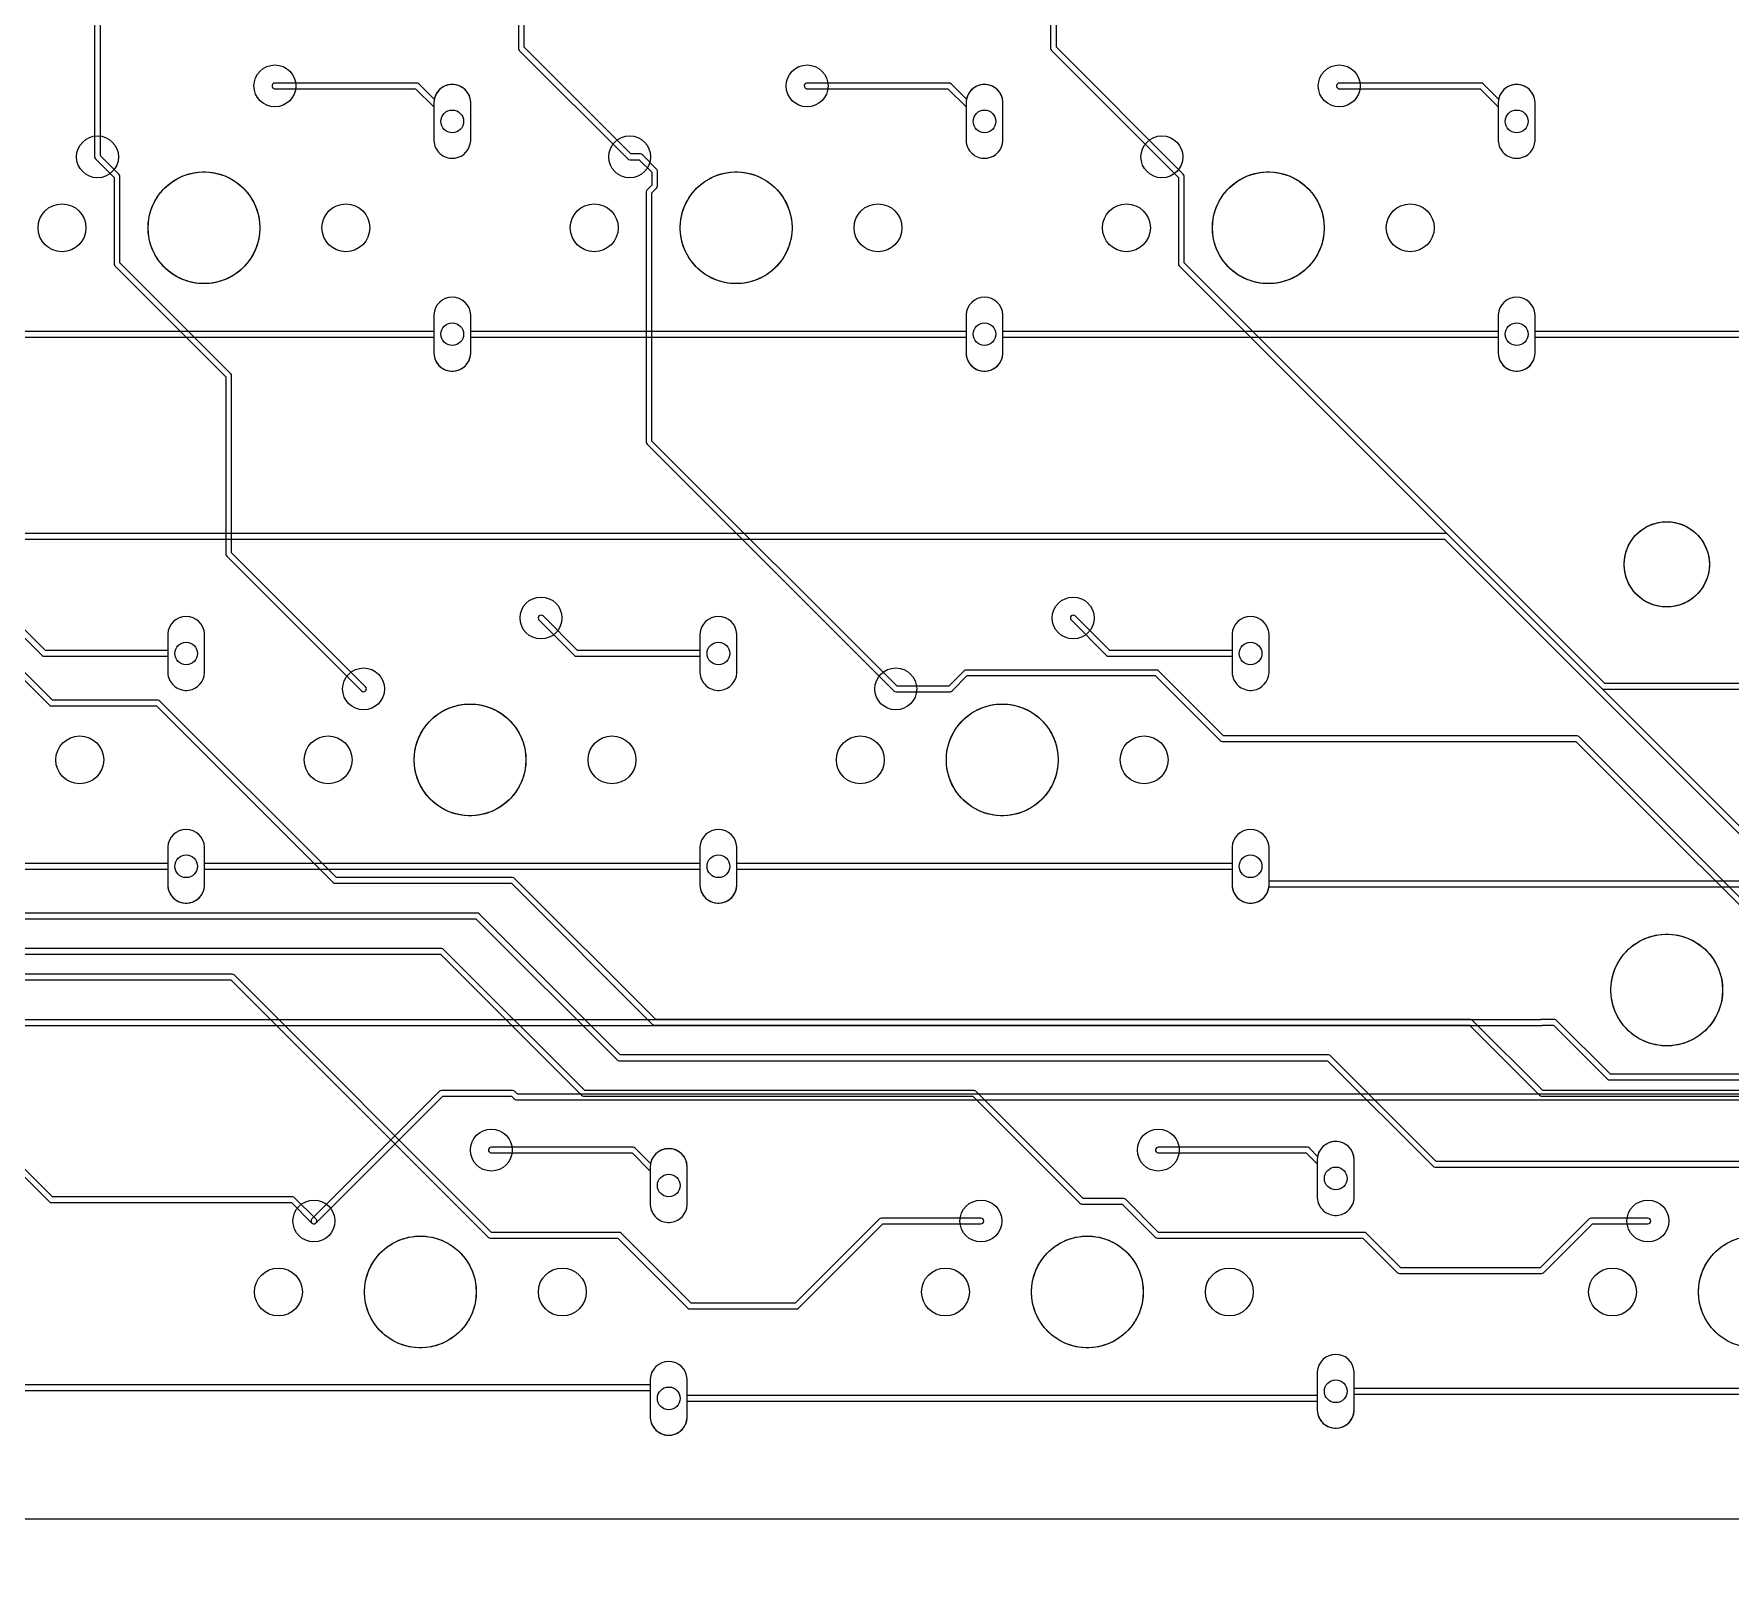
# Model space of a CAD drawing. Header units: millimetres. Extents: x 0 to 364, y 2 to 117.
# Drawn here: x 187.3 to 248.1, y 2.2 to 57 of the extents above; entities that cross this region are included whole.
import ezdxf

# ---------------------------------------------------------------- set-up
doc = ezdxf.new("R2010")
doc.units = ezdxf.units.MM

msp = doc.modelspace()

# ---------------------------------------------------------------- linework, layer by layer
at = {"layer": '16_copper'}
for points in [[(204.68, 70.894), (204.68, 56.458, 0.198912), (204.709, 56.386), (208.589, 52.506, 0.198912), (208.661, 52.476), (209, 52.476), (209.448, 52.028), (209.448, 51.568), (209.281, 51.401, 0.198912), (209.252, 51.329), (209.252, 42.361, 0.198912), (209.281, 42.289), (218.114, 33.456, 0.235385), (218.2, 33.428), (220.129, 33.428, 0.198912), (220.2, 33.457), (220.747, 34.004), (227.474, 34.004), (229.799, 31.679, 0.198912), (229.87, 31.65), (242.529, 31.65), (251.389, 22.789, 0.198912)], [(251.501, 22.96), (242.641, 31.821, 0.198912), (242.57, 31.85), (229.911, 31.85), (227.587, 34.175, 0.198912), (227.516, 34.204), (220.705, 34.204, 0.198912), (220.635, 34.175), (220.088, 33.628), (218.23, 33.628), (209.455, 42.403), (209.455, 51.287), (209.622, 51.454, 0.198912), (209.652, 51.526), (209.652, 52.07, 0.198912), (209.622, 52.142), (209.114, 52.65, 0.198912), (209.042, 52.68), (208.703, 52.68), (204.883, 56.5), (204.883, 70.936, 0.198912)], [(223.73, 70.767), (223.73, 56.458, 0.198912), (223.759, 56.386), (228.302, 51.844), (228.302, 48.747, 0.198912), (228.331, 48.675), (243.453, 33.553, 0.198912), (243.525, 33.523), (253.734, 33.523)], [(253.776, 33.726), (243.567, 33.726), (228.505, 48.789), (228.505, 51.886, 0.198912), (228.475, 51.958), (223.933, 56.5), (223.933, 70.809, 0.198912)], [(148.252, 67.032), (148.252, 55.735, 0.198912), (148.282, 55.663), (152.102, 51.844), (152.102, 48.747, 0.198912), (152.131, 48.675), (154.838, 45.968), (154.838, 40.64, 0.198912), (154.868, 40.568), (160.934, 34.502), (160.934, 33.274, 0.198912), (160.964, 33.202), (161.627, 32.54), (161.627, 29.697, 0.198912), (161.656, 29.625), (165.953, 25.328, 0.198912), (166.025, 25.298), (203.158, 25.298), (208.208, 20.248, 0.198912), (208.28, 20.218), (233.638, 20.218), (237.418, 16.438, 0.198912), (237.49, 16.408), (248.842, 16.408)], [(248.884, 16.612), (237.532, 16.612), (233.752, 20.392, 0.198912), (233.68, 20.422), (208.322, 20.422), (203.272, 25.472, 0.198912), (203.2, 25.502), (166.067, 25.502), (161.83, 29.739), (161.83, 32.582, 0.198912), (161.8, 32.654), (161.138, 33.316), (161.138, 34.544), (161.137, 34.55, 0.182645), (161.108, 34.616), (155.042, 40.682), (155.042, 46.01, 0.198912), (155.012, 46.082), (152.305, 48.789), (152.305, 51.886, 0.198912), (152.275, 51.958), (148.455, 55.777), (148.455, 67.074, 0.198912)], [(189.509, 63.875), (189.509, 52.578, 0.198912), (189.539, 52.506), (190.202, 51.844), (190.202, 48.747, 0.198912), (190.231, 48.675), (194.208, 44.698), (194.208, 38.354, 0.198912), (194.238, 38.282), (199.064, 33.456, 1), (199.208, 33.6), (194.412, 38.396), (194.412, 44.74, 0.198912), (194.382, 44.812), (190.405, 48.789), (190.405, 51.886, 0.198912), (190.375, 51.958), (189.713, 52.62), (189.713, 63.917, 0.198912)], [(186.832, 34.004), (187.888, 32.948, 0.198912), (187.96, 32.918), (191.728, 32.918), (198.048, 26.598, 0.198912), (198.12, 26.568), (204.428, 26.568), (209.478, 21.518, 0.198912), (209.55, 21.488), (238.718, 21.488), (241.228, 18.978, 0.198912), (241.3, 18.948), (260.308, 18.948)], [(260.35, 19.152), (241.342, 19.152), (238.832, 21.662, 0.198912), (238.76, 21.692), (209.592, 21.692), (204.542, 26.742, 0.198912), (204.47, 26.772), (198.162, 26.772), (191.842, 33.092, 0.198912), (191.77, 33.122), (188.002, 33.122), (186.946, 34.178, 0.198912)], [(148.245, 24.028), (201.888, 24.028), (206.938, 18.978, 0.198912), (207.01, 18.948), (220.938, 18.948), (224.775, 15.111, 0.198912), (224.847, 15.081), (226.293, 15.081), (227.476, 13.898, 0.198912), (227.548, 13.868), (234.908, 13.868), (236.148, 12.628, 0.198912), (236.22, 12.598), (241.3, 12.598, 0.198912), (241.372, 12.628), (243.12, 14.376), (245.11, 14.376, 1), (245.11, 14.58), (243.078, 14.58, 0.198912), (243.006, 14.55), (241.258, 12.802), (236.262, 12.802), (235.022, 14.042, 0.198912), (234.95, 14.072), (227.59, 14.072), (226.407, 15.255, 0.198912), (226.335, 15.284), (224.889, 15.284), (221.052, 19.122, 0.198912), (220.98, 19.152), (207.052, 19.152), (202.002, 24.202, 0.198912), (201.93, 24.232), (148.287, 24.232)], [(130.109, 23.114), (194.385, 23.114), (203.6, 13.898, 0.198912), (203.672, 13.868), (208.238, 13.868), (210.748, 11.358, 0.198912), (210.82, 11.328), (214.63, 11.328, 0.198912), (214.702, 11.358), (217.72, 14.376), (221.234, 14.376, 1), (221.234, 14.58), (217.678, 14.58, 0.198912), (217.606, 14.55), (214.588, 11.532), (210.862, 11.532), (208.352, 14.042, 0.198912), (208.28, 14.072), (203.714, 14.072), (194.498, 23.287, 0.198912), (194.427, 23.317), (130.151, 23.317)], [(112.685, 21.488), (181.568, 21.488), (187.888, 15.168, 0.198912), (187.96, 15.138), (196.554, 15.138), (197.286, 14.406), (197.306, 14.391), (197.329, 14.381), (197.354, 14.376), (197.379, 14.379, 0.595647), (197.43, 14.55), (196.668, 15.312, 0.198912), (196.596, 15.342), (188.002, 15.342), (181.682, 21.662, 0.198912), (181.61, 21.692), (112.727, 21.692)]]:
    msp.add_lwpolyline(points, format="xyb", dxfattribs=at)
for points in [[(202.408, 52.534, 0.357805), (202.971, 53.155), (202.971, 54.541, 0.952079), (201.651, 54.541), (201.651, 53.155), (201.657, 53.091), (201.67, 53.027), (201.688, 52.965), (201.713, 52.905), (201.744, 52.848), (201.78, 52.794), (201.821, 52.744), (201.867, 52.698), (201.917, 52.657), (201.971, 52.62), (202.028, 52.59), (202.088, 52.565), (202.15, 52.546), (202.214, 52.534), (202.279, 52.527), (202.343, 52.527)], [(221.458, 52.534, 0.357805), (222.021, 53.155), (222.021, 54.541, 0.952079), (220.701, 54.541), (220.701, 53.155), (220.707, 53.091), (220.72, 53.027), (220.738, 52.965), (220.763, 52.905), (220.794, 52.848), (220.83, 52.794), (220.871, 52.744), (220.917, 52.698), (220.967, 52.657), (221.021, 52.62), (221.078, 52.59), (221.138, 52.565), (221.2, 52.546), (221.264, 52.534), (221.329, 52.527), (221.393, 52.527)], [(240.508, 52.534, 0.357805), (241.071, 53.155), (241.071, 54.541, 0.952079), (239.751, 54.541), (239.751, 53.155), (239.757, 53.091), (239.77, 53.027), (239.788, 52.965), (239.813, 52.905), (239.844, 52.848), (239.88, 52.794), (239.921, 52.744), (239.967, 52.698), (240.017, 52.657), (240.071, 52.62), (240.128, 52.59), (240.188, 52.565), (240.25, 52.546), (240.314, 52.534), (240.379, 52.527), (240.443, 52.527)], [(202.408, 44.914, 0.357805), (202.971, 45.535), (202.971, 46.921, 0.952079), (201.651, 46.921), (201.651, 45.535), (201.657, 45.471), (201.67, 45.407), (201.688, 45.345), (201.713, 45.285), (201.744, 45.228), (201.78, 45.174), (201.821, 45.124), (201.867, 45.078), (201.917, 45.037), (201.971, 45), (202.028, 44.97), (202.088, 44.945), (202.15, 44.926), (202.214, 44.914), (202.279, 44.907), (202.343, 44.907)], [(221.458, 44.914, 0.357805), (222.021, 45.535), (222.021, 46.921, 0.952079), (220.701, 46.921), (220.701, 45.535), (220.707, 45.471), (220.72, 45.407), (220.738, 45.345), (220.763, 45.285), (220.794, 45.228), (220.83, 45.174), (220.871, 45.124), (220.917, 45.078), (220.967, 45.037), (221.021, 45), (221.078, 44.97), (221.138, 44.945), (221.2, 44.926), (221.264, 44.914), (221.329, 44.907), (221.393, 44.907)], [(240.508, 44.914, 0.357805), (241.071, 45.535), (241.071, 46.921, 0.952079), (239.751, 46.921), (239.751, 45.535), (239.757, 45.471), (239.77, 45.407), (239.788, 45.345), (239.813, 45.285), (239.844, 45.228), (239.88, 45.174), (239.921, 45.124), (239.967, 45.078), (240.017, 45.037), (240.071, 45), (240.128, 44.97), (240.188, 44.945), (240.25, 44.926), (240.314, 44.914), (240.379, 44.907), (240.443, 44.907)], [(192.883, 33.484, 0.357805), (193.446, 34.105), (193.446, 35.491, 0.952079), (192.126, 35.491), (192.126, 34.105), (192.132, 34.041), (192.145, 33.977), (192.163, 33.915), (192.188, 33.855), (192.219, 33.798), (192.255, 33.744), (192.296, 33.694), (192.342, 33.648), (192.392, 33.607), (192.446, 33.57), (192.503, 33.54), (192.563, 33.515), (192.625, 33.496), (192.689, 33.484), (192.754, 33.477), (192.818, 33.477)], [(211.933, 33.484, 0.357805), (212.496, 34.105), (212.496, 35.491, 0.952079), (211.176, 35.491), (211.176, 34.105), (211.182, 34.041), (211.195, 33.977), (211.213, 33.915), (211.238, 33.855), (211.269, 33.798), (211.305, 33.744), (211.346, 33.694), (211.392, 33.648), (211.442, 33.607), (211.496, 33.57), (211.553, 33.54), (211.613, 33.515), (211.675, 33.496), (211.739, 33.484), (211.804, 33.477), (211.868, 33.477)], [(230.983, 33.484, 0.357805), (231.546, 34.105), (231.546, 35.491, 0.952079), (230.226, 35.491), (230.226, 34.105), (230.232, 34.041), (230.245, 33.977), (230.263, 33.915), (230.288, 33.855), (230.319, 33.798), (230.355, 33.744), (230.396, 33.694), (230.442, 33.648), (230.492, 33.607), (230.546, 33.57), (230.603, 33.54), (230.663, 33.515), (230.725, 33.496), (230.789, 33.484), (230.854, 33.477), (230.918, 33.477)], [(192.883, 25.864, 0.357805), (193.446, 26.485), (193.446, 27.871, 0.952079), (192.126, 27.871), (192.126, 26.485), (192.132, 26.421), (192.145, 26.357), (192.163, 26.295), (192.188, 26.235), (192.219, 26.178), (192.255, 26.124), (192.296, 26.074), (192.342, 26.028), (192.392, 25.987), (192.446, 25.95), (192.503, 25.92), (192.563, 25.895), (192.625, 25.876), (192.689, 25.864), (192.754, 25.857), (192.818, 25.857)], [(211.933, 25.864, 0.357805), (212.496, 26.485), (212.496, 27.871, 0.952079), (211.176, 27.871), (211.176, 26.485), (211.182, 26.421), (211.195, 26.357), (211.213, 26.295), (211.238, 26.235), (211.269, 26.178), (211.305, 26.124), (211.346, 26.074), (211.392, 26.028), (211.442, 25.987), (211.496, 25.95), (211.553, 25.92), (211.613, 25.895), (211.675, 25.876), (211.739, 25.864), (211.804, 25.857), (211.868, 25.857)], [(230.983, 25.864, 0.357805), (231.546, 26.485), (231.546, 27.871, 0.952079), (230.226, 27.871), (230.226, 26.485), (230.232, 26.421), (230.245, 26.357), (230.263, 26.295), (230.288, 26.235), (230.319, 26.178), (230.355, 26.124), (230.396, 26.074), (230.442, 26.028), (230.492, 25.987), (230.546, 25.95), (230.603, 25.92), (230.663, 25.895), (230.725, 25.876), (230.789, 25.864), (230.854, 25.857), (230.918, 25.857)], [(210.155, 14.434, 0.357805), (210.718, 15.055), (210.718, 16.441, 0.952079), (209.398, 16.441), (209.398, 15.055), (209.404, 14.991), (209.417, 14.927), (209.435, 14.865), (209.46, 14.805), (209.491, 14.748), (209.527, 14.694), (209.568, 14.644), (209.614, 14.598), (209.664, 14.557), (209.718, 14.52), (209.775, 14.49), (209.835, 14.465), (209.897, 14.446), (209.961, 14.434), (210.026, 14.427), (210.09, 14.427)], [(234.031, 14.688, 0.357805), (234.594, 15.309), (234.594, 16.695, 0.952079), (233.274, 16.695), (233.274, 15.309), (233.28, 15.245), (233.293, 15.181), (233.311, 15.119), (233.336, 15.059), (233.367, 15.002), (233.403, 14.948), (233.444, 14.898), (233.49, 14.852), (233.54, 14.811), (233.594, 14.774), (233.651, 14.744), (233.711, 14.719), (233.773, 14.7), (233.837, 14.688), (233.902, 14.681), (233.966, 14.681)], [(210.155, 6.814, 0.357805), (210.718, 7.435), (210.718, 8.821, 0.952079), (209.398, 8.821), (209.398, 7.435), (209.404, 7.371), (209.417, 7.307), (209.435, 7.245), (209.46, 7.185), (209.491, 7.128), (209.527, 7.074), (209.568, 7.024), (209.614, 6.978), (209.664, 6.937), (209.718, 6.9), (209.775, 6.87), (209.835, 6.845), (209.897, 6.826), (209.961, 6.814), (210.026, 6.807), (210.09, 6.807)], [(234.031, 7.068, 0.357805), (234.594, 7.689), (234.594, 9.075, 0.952079), (233.274, 9.075), (233.274, 7.689), (233.28, 7.625), (233.293, 7.561), (233.311, 7.499), (233.336, 7.439), (233.367, 7.382), (233.403, 7.328), (233.444, 7.278), (233.49, 7.232), (233.54, 7.191), (233.594, 7.154), (233.651, 7.124), (233.711, 7.099), (233.773, 7.08), (233.837, 7.068), (233.902, 7.061), (233.966, 7.061)]]:
    msp.add_lwpolyline(points, format="xyb", close=True, dxfattribs=at)
at = {"layer": '1_copper'}
for points in [[(202.408, 52.534, 0.357805), (202.971, 53.155), (202.971, 54.541, 0.883004), (201.664, 54.639), (201.113, 55.19, 0.198912), (201.041, 55.22), (195.961, 55.22, 0.921463), (195.944, 55.018), (195.961, 55.016), (200.999, 55.016), (201.651, 54.365), (201.651, 53.155), (201.657, 53.091), (201.67, 53.027), (201.688, 52.965), (201.713, 52.905), (201.744, 52.848), (201.78, 52.794), (201.821, 52.744), (201.867, 52.698), (201.917, 52.657), (201.971, 52.62), (202.028, 52.59), (202.088, 52.565), (202.15, 52.546), (202.214, 52.534), (202.279, 52.527), (202.343, 52.527)], [(221.458, 52.534, 0.357805), (222.021, 53.155), (222.021, 54.541, 0.883004), (220.714, 54.639), (220.163, 55.19, 0.198912), (220.091, 55.22), (215.011, 55.22, 0.921463), (214.994, 55.018), (215.011, 55.016), (220.049, 55.016), (220.701, 54.365), (220.701, 53.155), (220.707, 53.091), (220.72, 53.027), (220.738, 52.965), (220.763, 52.905), (220.794, 52.848), (220.83, 52.794), (220.871, 52.744), (220.917, 52.698), (220.967, 52.657), (221.021, 52.62), (221.078, 52.59), (221.138, 52.565), (221.2, 52.546), (221.264, 52.534), (221.329, 52.527), (221.393, 52.527)], [(240.508, 52.534, 0.357805), (241.071, 53.155), (241.071, 54.541, 0.883004), (239.764, 54.639), (239.213, 55.19, 0.198912), (239.141, 55.22), (234.061, 55.22, 0.921463), (234.044, 55.018), (234.061, 55.016), (239.099, 55.016), (239.751, 54.365), (239.751, 53.155), (239.757, 53.091), (239.77, 53.027), (239.788, 52.965), (239.813, 52.905), (239.844, 52.848), (239.88, 52.794), (239.921, 52.744), (239.967, 52.698), (240.017, 52.657), (240.071, 52.62), (240.128, 52.59), (240.188, 52.565), (240.25, 52.546), (240.314, 52.534), (240.379, 52.527), (240.443, 52.527)], [(211.933, 33.484, 0.357805), (212.496, 34.105), (212.496, 35.491, 0.952079), (211.176, 35.491), (211.176, 34.9), (206.798, 34.9), (205.558, 36.14, 1), (205.414, 35.996), (206.684, 34.726, 0.198912), (206.756, 34.696), (211.176, 34.696), (211.176, 34.105), (211.182, 34.041), (211.195, 33.977), (211.213, 33.915), (211.238, 33.855), (211.269, 33.798), (211.305, 33.744), (211.346, 33.694), (211.392, 33.648), (211.442, 33.607), (211.496, 33.57), (211.553, 33.54), (211.613, 33.515), (211.675, 33.496), (211.739, 33.484), (211.804, 33.477), (211.868, 33.477)], [(230.983, 33.484, 0.357805), (231.546, 34.105), (231.546, 35.491, 0.952079), (230.226, 35.491), (230.226, 34.9), (225.848, 34.9), (224.608, 36.14, 1), (224.464, 35.996), (225.734, 34.726, 0.198912), (225.806, 34.696), (230.226, 34.696), (230.226, 34.105), (230.232, 34.041), (230.245, 33.977), (230.263, 33.915), (230.288, 33.855), (230.319, 33.798), (230.355, 33.744), (230.396, 33.694), (230.442, 33.648), (230.492, 33.607), (230.546, 33.57), (230.603, 33.54), (230.663, 33.515), (230.725, 33.496), (230.789, 33.484), (230.854, 33.477), (230.918, 33.477)], [(210.155, 14.434, 0.357805), (210.718, 15.055), (210.718, 16.441, 0.883004), (209.411, 16.539), (208.86, 17.09, 0.198912), (208.788, 17.12), (203.708, 17.12, 0.921463), (203.691, 16.918), (203.708, 16.916), (208.746, 16.916), (209.398, 16.265), (209.398, 15.055), (209.404, 14.991), (209.417, 14.927), (209.435, 14.865), (209.46, 14.805), (209.491, 14.748), (209.527, 14.694), (209.568, 14.644), (209.614, 14.598), (209.664, 14.557), (209.718, 14.52), (209.775, 14.49), (209.835, 14.465), (209.897, 14.446), (209.961, 14.434), (210.026, 14.427), (210.09, 14.427)], [(234.031, 14.688, 0.357805), (234.594, 15.309), (234.594, 16.695, 0.883004), (233.287, 16.793), (232.99, 17.09, 0.198912), (232.918, 17.12), (227.584, 17.12, 0.921463), (227.567, 16.918), (227.584, 16.916), (232.876, 16.916), (233.274, 16.519), (233.274, 15.309), (233.28, 15.245), (233.293, 15.181), (233.311, 15.119), (233.336, 15.059), (233.367, 15.002), (233.403, 14.948), (233.444, 14.898), (233.49, 14.852), (233.54, 14.811), (233.594, 14.774), (233.651, 14.744), (233.711, 14.719), (233.773, 14.7), (233.837, 14.688), (233.902, 14.681), (233.966, 14.681)]]:
    msp.add_lwpolyline(points, format="xyb", close=True, dxfattribs=at)
for points in [[(278.359, 46.33), (241.071, 46.33), (241.071, 46.921, 0.952079), (239.751, 46.921), (239.751, 46.33), (222.021, 46.33), (222.021, 46.921, 0.952079), (220.701, 46.921), (220.701, 46.33), (202.971, 46.33), (202.971, 46.921, 0.952079), (201.651, 46.921), (201.651, 46.33), (183.921, 46.33)], [(183.921, 46.126), (201.651, 46.126), (201.651, 45.535, 0.952079), (202.971, 45.535), (202.971, 46.126), (220.701, 46.126), (220.701, 45.535, 0.952079), (222.021, 45.535), (222.021, 46.126), (239.751, 46.126), (239.751, 45.535, 0.952079), (241.071, 45.535), (241.071, 46.126), (278.359, 46.126)], [(249.413, 27.591), (237.943, 39.061, 0.198912), (237.871, 39.091), (71.247, 39.091, 0.198912)], [(71.289, 38.887), (237.829, 38.887), (249.299, 27.418, 0.198912)], [(186.364, 35.996), (187.634, 34.726, 0.198912), (187.706, 34.696), (192.126, 34.696), (192.126, 34.105), (192.132, 34.041), (192.145, 33.977), (192.163, 33.915), (192.188, 33.855), (192.219, 33.798), (192.255, 33.744), (192.296, 33.694), (192.342, 33.648), (192.392, 33.607), (192.446, 33.57), (192.503, 33.54), (192.563, 33.515), (192.625, 33.496), (192.689, 33.484), (192.754, 33.477), (192.818, 33.477), (192.883, 33.484, 0.357805), (193.446, 34.105), (193.446, 35.491, 0.952079), (192.126, 35.491), (192.126, 34.9), (187.748, 34.9), (186.508, 36.14, 1)], [(278.088, 26.645), (231.563, 26.645), (231.546, 26.661), (231.546, 27.871, 0.952079), (230.226, 27.871), (230.226, 27.28), (212.496, 27.28), (212.496, 27.871, 0.952079), (211.176, 27.871), (211.176, 27.28), (193.446, 27.28), (193.446, 27.871, 0.952079), (192.126, 27.871), (192.126, 27.28), (174.396, 27.28)], [(174.396, 27.076), (192.126, 27.076), (192.126, 26.485, 0.952079), (193.446, 26.485), (193.446, 27.076), (211.176, 27.076), (211.176, 26.485, 0.952079), (212.496, 26.485), (212.496, 27.076), (230.226, 27.076), (230.226, 26.485, 0.862607), (231.527, 26.357), (231.54, 26.421), (231.542, 26.441), (278.13, 26.441, 0.198912)], [(248.81, 19.732), (243.772, 19.732), (241.842, 21.662, 0.198912), (241.77, 21.692), (241.3, 21.692, 0.097909), (241.259, 21.682), (178.572, 21.682, 0.198912), (178.501, 21.652), (176, 19.152), (130.429, 19.152, 0.198912)], [(130.471, 18.948), (176.042, 18.948, 0.198912), (176.114, 18.978), (178.614, 21.479), (241.291, 21.479, 0.106103), (241.332, 21.488), (241.728, 21.488), (243.658, 19.559, 0.198912), (243.73, 19.529), (248.852, 19.529, 0.198912)], [(283.041, 19.025), (204.639, 19.025), (204.542, 19.122, 0.198912), (204.47, 19.152), (201.93, 19.152, 0.198912), (201.858, 19.122), (197.286, 14.55, 1), (197.43, 14.406), (201.972, 18.948), (204.428, 18.948), (204.525, 18.851, 0.198912), (204.597, 18.821), (283.083, 18.821, 0.198912)], [(257.277, 8.484), (234.594, 8.484), (234.594, 9.075, 0.952079), (233.274, 9.075), (233.274, 8.23), (210.718, 8.23), (210.718, 8.821, 0.952079), (209.398, 8.821), (209.398, 8.611), (139.217, 8.611), (139.217, 9.202, 0.952079), (137.897, 9.202), (137.897, 8.228), (67.716, 8.228)], [(67.716, 8.028), (137.897, 8.028, 0.961569), (139.18, 7.626), (139.198, 7.688, 0.049126), (139.217, 7.816), (139.217, 8.407), (209.398, 8.407), (209.398, 7.435, 0.952079), (210.718, 7.435), (210.718, 8.026), (233.274, 8.026), (233.274, 7.689, 0.952079), (234.594, 7.689), (234.594, 8.28), (257.277, 8.28)]]:
    msp.add_lwpolyline(points, format="xyb", dxfattribs=at)
at = {"layer": 'drills_NPTH'}
for centre, radius in [((193.421, 50.038), 2), ((212.471, 50.038), 2), ((231.521, 50.038), 2), ((245.783, 37.988), 1.525), ((202.946, 30.988), 2), ((221.996, 30.988), 2), ((245.783, 22.748), 2), ((201.168, 11.938), 2), ((225.044, 11.938), 2), ((248.92, 11.938), 2)]:
    msp.add_circle(centre, radius, dxfattribs=at)
at = {"layer": 'drills_PTH'}
for centre, radius in [((195.961, 55.118), 0.75), ((215.011, 55.118), 0.75), ((234.061, 55.118), 0.75), ((202.311, 53.848), 0.406), ((221.361, 53.848), 0.406), ((240.411, 53.848), 0.406), ((189.611, 52.578), 0.75), ((208.661, 52.578), 0.75), ((227.711, 52.578), 0.75), ((188.341, 50.038), 0.857), ((198.501, 50.038), 0.857), ((207.391, 50.038), 0.857), ((217.551, 50.038), 0.857), ((226.441, 50.038), 0.857), ((236.601, 50.038), 0.857), ((202.311, 46.228), 0.406), ((221.361, 46.228), 0.406), ((240.411, 46.228), 0.406), ((205.486, 36.068), 0.75), ((224.536, 36.068), 0.75), ((192.786, 34.798), 0.406), ((211.836, 34.798), 0.406), ((230.886, 34.798), 0.406), ((199.136, 33.528), 0.75), ((218.186, 33.528), 0.75), ((188.976, 30.988), 0.857), ((197.866, 30.988), 0.857), ((208.026, 30.988), 0.857), ((216.916, 30.988), 0.857), ((227.076, 30.988), 0.857), ((192.786, 27.178), 0.406), ((211.836, 27.178), 0.406), ((230.886, 27.178), 0.406), ((203.708, 17.018), 0.75), ((227.584, 17.018), 0.75), ((233.934, 16.002), 0.406), ((210.058, 15.748), 0.406), ((197.358, 14.478), 0.75), ((221.234, 14.478), 0.75), ((245.11, 14.478), 0.75), ((196.088, 11.938), 0.857), ((206.248, 11.938), 0.857), ((219.964, 11.938), 0.857), ((230.124, 11.938), 0.857), ((243.84, 11.938), 0.857), ((210.058, 8.128), 0.406), ((233.934, 8.382), 0.406)]:
    msp.add_circle(centre, radius, dxfattribs=at)
at = {"layer": 'holes'}
for points in [[(195.421, 49.978), (195.414, 49.857), (195.399, 49.737), (195.378, 49.618), (195.349, 49.501), (195.313, 49.385), (195.27, 49.272), (195.22, 49.162), (195.164, 49.055), (195.101, 48.951), (195.033, 48.852), (194.958, 48.757), (194.878, 48.666), (194.793, 48.581), (194.702, 48.501), (194.607, 48.426), (194.508, 48.358), (194.404, 48.295), (194.297, 48.239), (194.187, 48.189), (194.074, 48.146), (193.958, 48.11), (193.841, 48.081), (193.722, 48.06), (193.602, 48.045), (193.481, 48.038), (193.361, 48.038), (193.24, 48.045), (193.12, 48.06), (193.001, 48.081), (192.884, 48.11), (192.768, 48.146), (192.655, 48.189), (192.545, 48.239), (192.438, 48.295), (192.334, 48.358), (192.235, 48.426), (192.14, 48.501), (192.049, 48.581), (191.964, 48.666), (191.884, 48.757), (191.809, 48.852), (191.741, 48.951), (191.678, 49.055), (191.622, 49.162), (191.572, 49.272), (191.529, 49.385), (191.493, 49.501), (191.464, 49.618), (191.443, 49.737), (191.428, 49.857), (191.421, 49.978), (191.421, 50.098), (191.428, 50.219), (191.443, 50.339), (191.464, 50.458), (191.493, 50.575), (191.529, 50.691), (191.572, 50.804), (191.622, 50.914), (191.678, 51.021), (191.741, 51.125), (191.809, 51.224), (191.884, 51.319), (191.964, 51.41), (192.049, 51.495), (192.14, 51.575), (192.235, 51.65), (192.334, 51.718), (192.438, 51.781), (192.545, 51.837), (192.655, 51.887), (192.768, 51.93), (192.884, 51.966), (193.001, 51.995), (193.12, 52.016), (193.24, 52.031), (193.361, 52.038), (193.481, 52.038), (193.602, 52.031), (193.722, 52.016), (193.841, 51.995), (193.958, 51.966), (194.074, 51.93), (194.187, 51.887), (194.297, 51.837), (194.404, 51.781), (194.508, 51.718), (194.607, 51.65), (194.702, 51.575), (194.793, 51.495), (194.878, 51.41), (194.958, 51.319), (195.033, 51.224), (195.101, 51.125), (195.164, 51.021), (195.22, 50.914), (195.27, 50.804), (195.313, 50.691), (195.349, 50.575), (195.378, 50.458), (195.399, 50.339), (195.414, 50.219), (195.421, 50.098), (195.421, 49.978)], [(214.471, 49.978), (214.464, 49.857), (214.449, 49.737), (214.428, 49.618), (214.399, 49.501), (214.363, 49.385), (214.32, 49.272), (214.27, 49.162), (214.214, 49.055), (214.151, 48.951), (214.083, 48.852), (214.008, 48.757), (213.928, 48.666), (213.843, 48.581), (213.752, 48.501), (213.657, 48.426), (213.558, 48.358), (213.454, 48.295), (213.347, 48.239), (213.237, 48.189), (213.124, 48.146), (213.008, 48.11), (212.891, 48.081), (212.772, 48.06), (212.652, 48.045), (212.531, 48.038), (212.411, 48.038), (212.29, 48.045), (212.17, 48.06), (212.051, 48.081), (211.934, 48.11), (211.818, 48.146), (211.705, 48.189), (211.595, 48.239), (211.488, 48.295), (211.384, 48.358), (211.285, 48.426), (211.19, 48.501), (211.099, 48.581), (211.014, 48.666), (210.934, 48.757), (210.859, 48.852), (210.791, 48.951), (210.728, 49.055), (210.672, 49.162), (210.622, 49.272), (210.579, 49.385), (210.543, 49.501), (210.514, 49.618), (210.493, 49.737), (210.478, 49.857), (210.471, 49.978), (210.471, 50.098), (210.478, 50.219), (210.493, 50.339), (210.514, 50.458), (210.543, 50.575), (210.579, 50.691), (210.622, 50.804), (210.672, 50.914), (210.728, 51.021), (210.791, 51.125), (210.859, 51.224), (210.934, 51.319), (211.014, 51.41), (211.099, 51.495), (211.19, 51.575), (211.285, 51.65), (211.384, 51.718), (211.488, 51.781), (211.595, 51.837), (211.705, 51.887), (211.818, 51.93), (211.934, 51.966), (212.051, 51.995), (212.17, 52.016), (212.29, 52.031), (212.411, 52.038), (212.531, 52.038), (212.652, 52.031), (212.772, 52.016), (212.891, 51.995), (213.008, 51.966), (213.124, 51.93), (213.237, 51.887), (213.347, 51.837), (213.454, 51.781), (213.558, 51.718), (213.657, 51.65), (213.752, 51.575), (213.843, 51.495), (213.928, 51.41), (214.008, 51.319), (214.083, 51.224), (214.151, 51.125), (214.214, 51.021), (214.27, 50.914), (214.32, 50.804), (214.363, 50.691), (214.399, 50.575), (214.428, 50.458), (214.449, 50.339), (214.464, 50.219), (214.471, 50.098), (214.471, 49.978)], [(233.521, 49.978), (233.514, 49.857), (233.499, 49.737), (233.478, 49.618), (233.449, 49.501), (233.413, 49.385), (233.37, 49.272), (233.32, 49.162), (233.264, 49.055), (233.201, 48.951), (233.133, 48.852), (233.058, 48.757), (232.978, 48.666), (232.893, 48.581), (232.802, 48.501), (232.707, 48.426), (232.608, 48.358), (232.504, 48.295), (232.397, 48.239), (232.287, 48.189), (232.174, 48.146), (232.058, 48.11), (231.941, 48.081), (231.822, 48.06), (231.702, 48.045), (231.581, 48.038), (231.461, 48.038), (231.34, 48.045), (231.22, 48.06), (231.101, 48.081), (230.984, 48.11), (230.868, 48.146), (230.755, 48.189), (230.645, 48.239), (230.538, 48.295), (230.434, 48.358), (230.335, 48.426), (230.24, 48.501), (230.149, 48.581), (230.064, 48.666), (229.984, 48.757), (229.909, 48.852), (229.841, 48.951), (229.778, 49.055), (229.722, 49.162), (229.672, 49.272), (229.629, 49.385), (229.593, 49.501), (229.564, 49.618), (229.543, 49.737), (229.528, 49.857), (229.521, 49.978), (229.521, 50.098), (229.528, 50.219), (229.543, 50.339), (229.564, 50.458), (229.593, 50.575), (229.629, 50.691), (229.672, 50.804), (229.722, 50.914), (229.778, 51.021), (229.841, 51.125), (229.909, 51.224), (229.984, 51.319), (230.064, 51.41), (230.149, 51.495), (230.24, 51.575), (230.335, 51.65), (230.434, 51.718), (230.538, 51.781), (230.645, 51.837), (230.755, 51.887), (230.868, 51.93), (230.984, 51.966), (231.101, 51.995), (231.22, 52.016), (231.34, 52.031), (231.461, 52.038), (231.581, 52.038), (231.702, 52.031), (231.822, 52.016), (231.941, 51.995), (232.058, 51.966), (232.174, 51.93), (232.287, 51.887), (232.397, 51.837), (232.504, 51.781), (232.608, 51.718), (232.707, 51.65), (232.802, 51.575), (232.893, 51.495), (232.978, 51.41), (233.058, 51.319), (233.133, 51.224), (233.201, 51.125), (233.264, 51.021), (233.32, 50.914), (233.37, 50.804), (233.413, 50.691), (233.449, 50.575), (233.478, 50.458), (233.499, 50.339), (233.514, 50.219), (233.521, 50.098), (233.521, 49.978)], [(247.308, 37.934), (247.3, 37.825), (247.285, 37.717), (247.262, 37.611), (247.231, 37.506), (247.193, 37.404), (247.148, 37.305), (247.095, 37.209), (247.036, 37.118), (246.971, 37.031), (246.9, 36.948), (246.823, 36.871), (246.741, 36.8), (246.653, 36.735), (246.562, 36.676), (246.466, 36.623), (246.367, 36.578), (246.265, 36.54), (246.16, 36.509), (246.054, 36.486), (245.946, 36.471), (245.837, 36.463), (245.729, 36.463), (245.62, 36.471), (245.512, 36.486), (245.406, 36.509), (245.301, 36.54), (245.199, 36.578), (245.1, 36.623), (245.004, 36.676), (244.913, 36.735), (244.826, 36.8), (244.743, 36.871), (244.666, 36.948), (244.595, 37.031), (244.53, 37.118), (244.471, 37.209), (244.418, 37.305), (244.373, 37.404), (244.335, 37.506), (244.304, 37.611), (244.281, 37.717), (244.266, 37.825), (244.258, 37.934), (244.258, 38.042), (244.266, 38.151), (244.281, 38.259), (244.304, 38.365), (244.335, 38.47), (244.373, 38.572), (244.418, 38.671), (244.471, 38.767), (244.53, 38.858), (244.595, 38.946), (244.666, 39.028), (244.743, 39.105), (244.826, 39.176), (244.913, 39.241), (245.004, 39.3), (245.1, 39.353), (245.199, 39.398), (245.301, 39.436), (245.406, 39.467), (245.512, 39.49), (245.62, 39.505), (245.729, 39.513), (245.837, 39.513), (245.946, 39.505), (246.054, 39.49), (246.16, 39.467), (246.265, 39.436), (246.367, 39.398), (246.466, 39.353), (246.562, 39.3), (246.653, 39.241), (246.741, 39.176), (246.823, 39.105), (246.9, 39.028), (246.971, 38.946), (247.036, 38.858), (247.095, 38.767), (247.148, 38.671), (247.193, 38.572), (247.231, 38.47), (247.262, 38.365), (247.285, 38.259), (247.3, 38.151), (247.308, 38.042), (247.308, 37.934)], [(204.946, 30.928), (204.939, 30.807), (204.924, 30.687), (204.903, 30.568), (204.874, 30.451), (204.838, 30.335), (204.795, 30.222), (204.745, 30.112), (204.689, 30.005), (204.626, 29.901), (204.558, 29.802), (204.483, 29.707), (204.403, 29.616), (204.318, 29.531), (204.227, 29.451), (204.132, 29.376), (204.033, 29.308), (203.929, 29.245), (203.822, 29.189), (203.712, 29.139), (203.599, 29.096), (203.483, 29.06), (203.366, 29.031), (203.247, 29.01), (203.127, 28.995), (203.006, 28.988), (202.886, 28.988), (202.765, 28.995), (202.645, 29.01), (202.526, 29.031), (202.409, 29.06), (202.293, 29.096), (202.18, 29.139), (202.07, 29.189), (201.963, 29.245), (201.859, 29.308), (201.76, 29.376), (201.665, 29.451), (201.574, 29.531), (201.489, 29.616), (201.409, 29.707), (201.334, 29.802), (201.266, 29.901), (201.203, 30.005), (201.147, 30.112), (201.097, 30.222), (201.054, 30.335), (201.018, 30.451), (200.989, 30.568), (200.968, 30.687), (200.953, 30.807), (200.946, 30.928), (200.946, 31.048), (200.953, 31.169), (200.968, 31.289), (200.989, 31.408), (201.018, 31.525), (201.054, 31.641), (201.097, 31.754), (201.147, 31.864), (201.203, 31.971), (201.266, 32.075), (201.334, 32.174), (201.409, 32.269), (201.489, 32.36), (201.574, 32.445), (201.665, 32.525), (201.76, 32.6), (201.859, 32.668), (201.963, 32.731), (202.07, 32.787), (202.18, 32.837), (202.293, 32.88), (202.409, 32.916), (202.526, 32.945), (202.645, 32.966), (202.765, 32.981), (202.886, 32.988), (203.006, 32.988), (203.127, 32.981), (203.247, 32.966), (203.366, 32.945), (203.483, 32.916), (203.599, 32.88), (203.712, 32.837), (203.822, 32.787), (203.929, 32.731), (204.033, 32.668), (204.132, 32.6), (204.227, 32.525), (204.318, 32.445), (204.403, 32.36), (204.483, 32.269), (204.558, 32.174), (204.626, 32.075), (204.689, 31.971), (204.745, 31.864), (204.795, 31.754), (204.838, 31.641), (204.874, 31.525), (204.903, 31.408), (204.924, 31.289), (204.939, 31.169), (204.946, 31.048), (204.946, 30.928)], [(223.996, 30.928), (223.989, 30.807), (223.974, 30.687), (223.953, 30.568), (223.924, 30.451), (223.888, 30.335), (223.845, 30.222), (223.795, 30.112), (223.739, 30.005), (223.676, 29.901), (223.608, 29.802), (223.533, 29.707), (223.453, 29.616), (223.368, 29.531), (223.277, 29.451), (223.182, 29.376), (223.083, 29.308), (222.979, 29.245), (222.872, 29.189), (222.762, 29.139), (222.649, 29.096), (222.533, 29.06), (222.416, 29.031), (222.297, 29.01), (222.177, 28.995), (222.056, 28.988), (221.936, 28.988), (221.815, 28.995), (221.695, 29.01), (221.576, 29.031), (221.459, 29.06), (221.343, 29.096), (221.23, 29.139), (221.12, 29.189), (221.013, 29.245), (220.909, 29.308), (220.81, 29.376), (220.715, 29.451), (220.624, 29.531), (220.539, 29.616), (220.459, 29.707), (220.384, 29.802), (220.316, 29.901), (220.253, 30.005), (220.197, 30.112), (220.147, 30.222), (220.104, 30.335), (220.068, 30.451), (220.039, 30.568), (220.018, 30.687), (220.003, 30.807), (219.996, 30.928), (219.996, 31.048), (220.003, 31.169), (220.018, 31.289), (220.039, 31.408), (220.068, 31.525), (220.104, 31.641), (220.147, 31.754), (220.197, 31.864), (220.253, 31.971), (220.316, 32.075), (220.384, 32.174), (220.459, 32.269), (220.539, 32.36), (220.624, 32.445), (220.715, 32.525), (220.81, 32.6), (220.909, 32.668), (221.013, 32.731), (221.12, 32.787), (221.23, 32.837), (221.343, 32.88), (221.459, 32.916), (221.576, 32.945), (221.695, 32.966), (221.815, 32.981), (221.936, 32.988), (222.056, 32.988), (222.177, 32.981), (222.297, 32.966), (222.416, 32.945), (222.533, 32.916), (222.649, 32.88), (222.762, 32.837), (222.872, 32.787), (222.979, 32.731), (223.083, 32.668), (223.182, 32.6), (223.277, 32.525), (223.368, 32.445), (223.453, 32.36), (223.533, 32.269), (223.608, 32.174), (223.676, 32.075), (223.739, 31.971), (223.795, 31.864), (223.845, 31.754), (223.888, 31.641), (223.924, 31.525), (223.953, 31.408), (223.974, 31.289), (223.989, 31.169), (223.996, 31.048), (223.996, 30.928)], [(247.783, 22.688), (247.776, 22.567), (247.761, 22.447), (247.739, 22.328), (247.71, 22.211), (247.674, 22.095), (247.632, 21.982), (247.582, 21.872), (247.526, 21.765), (247.463, 21.662), (247.395, 21.562), (247.32, 21.467), (247.24, 21.377), (247.154, 21.291), (247.064, 21.211), (246.969, 21.136), (246.869, 21.068), (246.766, 21.005), (246.659, 20.949), (246.549, 20.899), (246.436, 20.857), (246.32, 20.821), (246.203, 20.792), (246.084, 20.77), (245.964, 20.755), (245.843, 20.748), (245.723, 20.748), (245.602, 20.755), (245.482, 20.77), (245.363, 20.792), (245.246, 20.821), (245.13, 20.857), (245.017, 20.899), (244.907, 20.949), (244.8, 21.005), (244.697, 21.068), (244.597, 21.136), (244.502, 21.211), (244.412, 21.291), (244.326, 21.377), (244.246, 21.467), (244.171, 21.562), (244.103, 21.662), (244.04, 21.765), (243.984, 21.872), (243.934, 21.982), (243.892, 22.095), (243.856, 22.211), (243.827, 22.328), (243.805, 22.447), (243.79, 22.567), (243.783, 22.688), (243.783, 22.808), (243.79, 22.929), (243.805, 23.049), (243.827, 23.168), (243.856, 23.285), (243.892, 23.401), (243.934, 23.514), (243.984, 23.624), (244.04, 23.731), (244.103, 23.834), (244.171, 23.934), (244.246, 24.029), (244.326, 24.119), (244.412, 24.205), (244.502, 24.285), (244.597, 24.36), (244.697, 24.428), (244.8, 24.491), (244.907, 24.547), (245.017, 24.597), (245.13, 24.639), (245.246, 24.675), (245.363, 24.704), (245.482, 24.726), (245.602, 24.741), (245.723, 24.748), (245.843, 24.748), (245.964, 24.741), (246.084, 24.726), (246.203, 24.704), (246.32, 24.675), (246.436, 24.639), (246.549, 24.597), (246.659, 24.547), (246.766, 24.491), (246.869, 24.428), (246.969, 24.36), (247.064, 24.285), (247.154, 24.205), (247.24, 24.119), (247.32, 24.029), (247.395, 23.934), (247.463, 23.834), (247.526, 23.731), (247.582, 23.624), (247.632, 23.514), (247.674, 23.401), (247.71, 23.285), (247.739, 23.168), (247.761, 23.049), (247.776, 22.929), (247.783, 22.808), (247.783, 22.688)], [(203.168, 11.878), (203.161, 11.757), (203.146, 11.637), (203.125, 11.518), (203.096, 11.401), (203.06, 11.285), (203.017, 11.172), (202.967, 11.062), (202.911, 10.955), (202.848, 10.851), (202.78, 10.752), (202.705, 10.657), (202.625, 10.566), (202.54, 10.481), (202.449, 10.401), (202.354, 10.326), (202.255, 10.258), (202.151, 10.195), (202.044, 10.139), (201.934, 10.089), (201.821, 10.046), (201.705, 10.01), (201.588, 9.981), (201.469, 9.96), (201.349, 9.945), (201.228, 9.938), (201.108, 9.938), (200.987, 9.945), (200.867, 9.96), (200.748, 9.981), (200.631, 10.01), (200.515, 10.046), (200.402, 10.089), (200.292, 10.139), (200.185, 10.195), (200.081, 10.258), (199.982, 10.326), (199.887, 10.401), (199.796, 10.481), (199.711, 10.566), (199.631, 10.657), (199.556, 10.752), (199.488, 10.851), (199.425, 10.955), (199.369, 11.062), (199.319, 11.172), (199.276, 11.285), (199.24, 11.401), (199.211, 11.518), (199.19, 11.637), (199.175, 11.757), (199.168, 11.878), (199.168, 11.998), (199.175, 12.119), (199.19, 12.239), (199.211, 12.358), (199.24, 12.475), (199.276, 12.591), (199.319, 12.704), (199.369, 12.814), (199.425, 12.921), (199.488, 13.025), (199.556, 13.124), (199.631, 13.219), (199.711, 13.31), (199.796, 13.395), (199.887, 13.475), (199.982, 13.55), (200.081, 13.618), (200.185, 13.681), (200.292, 13.737), (200.402, 13.787), (200.515, 13.83), (200.631, 13.866), (200.748, 13.895), (200.867, 13.916), (200.987, 13.931), (201.108, 13.938), (201.228, 13.938), (201.349, 13.931), (201.469, 13.916), (201.588, 13.895), (201.705, 13.866), (201.821, 13.83), (201.934, 13.787), (202.044, 13.737), (202.151, 13.681), (202.255, 13.618), (202.354, 13.55), (202.449, 13.475), (202.54, 13.395), (202.625, 13.31), (202.705, 13.219), (202.78, 13.124), (202.848, 13.025), (202.911, 12.921), (202.967, 12.814), (203.017, 12.704), (203.06, 12.591), (203.096, 12.475), (203.125, 12.358), (203.146, 12.239), (203.161, 12.119), (203.168, 11.998), (203.168, 11.878)], [(227.044, 11.878), (227.037, 11.757), (227.022, 11.637), (227.001, 11.518), (226.972, 11.401), (226.936, 11.285), (226.893, 11.172), (226.843, 11.062), (226.787, 10.955), (226.724, 10.851), (226.656, 10.752), (226.581, 10.657), (226.501, 10.566), (226.416, 10.481), (226.325, 10.401), (226.23, 10.326), (226.131, 10.258), (226.027, 10.195), (225.92, 10.139), (225.81, 10.089), (225.697, 10.046), (225.581, 10.01), (225.464, 9.981), (225.345, 9.96), (225.225, 9.945), (225.104, 9.938), (224.984, 9.938), (224.863, 9.945), (224.743, 9.96), (224.624, 9.981), (224.507, 10.01), (224.391, 10.046), (224.278, 10.089), (224.168, 10.139), (224.061, 10.195), (223.957, 10.258), (223.858, 10.326), (223.763, 10.401), (223.672, 10.481), (223.587, 10.566), (223.507, 10.657), (223.432, 10.752), (223.364, 10.851), (223.301, 10.955), (223.245, 11.062), (223.195, 11.172), (223.152, 11.285), (223.116, 11.401), (223.087, 11.518), (223.066, 11.637), (223.051, 11.757), (223.044, 11.878), (223.044, 11.998), (223.051, 12.119), (223.066, 12.239), (223.087, 12.358), (223.116, 12.475), (223.152, 12.591), (223.195, 12.704), (223.245, 12.814), (223.301, 12.921), (223.364, 13.025), (223.432, 13.124), (223.507, 13.219), (223.587, 13.31), (223.672, 13.395), (223.763, 13.475), (223.858, 13.55), (223.957, 13.618), (224.061, 13.681), (224.168, 13.737), (224.278, 13.787), (224.391, 13.83), (224.507, 13.866), (224.624, 13.895), (224.743, 13.916), (224.863, 13.931), (224.984, 13.938), (225.104, 13.938), (225.225, 13.931), (225.345, 13.916), (225.464, 13.895), (225.581, 13.866), (225.697, 13.83), (225.81, 13.787), (225.92, 13.737), (226.027, 13.681), (226.131, 13.618), (226.23, 13.55), (226.325, 13.475), (226.416, 13.395), (226.501, 13.31), (226.581, 13.219), (226.656, 13.124), (226.724, 13.025), (226.787, 12.921), (226.843, 12.814), (226.893, 12.704), (226.936, 12.591), (226.972, 12.475), (227.001, 12.358), (227.022, 12.239), (227.037, 12.119), (227.044, 11.998), (227.044, 11.878)]]:
    msp.add_lwpolyline(points, close=True, dxfattribs=at)
msp.add_lwpolyline([(248.154, 10.089), (248.044, 10.139), (247.937, 10.195), (247.833, 10.258), (247.734, 10.326), (247.639, 10.401), (247.548, 10.481), (247.463, 10.566), (247.383, 10.657), (247.308, 10.752), (247.24, 10.851), (247.177, 10.955), (247.121, 11.062), (247.071, 11.172), (247.028, 11.285), (246.992, 11.401), (246.963, 11.518), (246.942, 11.637), (246.927, 11.757), (246.92, 11.878), (246.92, 11.998), (246.927, 12.119), (246.942, 12.239), (246.963, 12.358), (246.992, 12.475), (247.028, 12.591), (247.071, 12.704), (247.121, 12.814), (247.177, 12.921), (247.24, 13.025), (247.308, 13.124), (247.383, 13.219), (247.463, 13.31), (247.548, 13.395), (247.639, 13.475), (247.734, 13.55), (247.833, 13.618), (247.937, 13.681), (248.044, 13.737), (248.154, 13.787)], dxfattribs=at)
at = {"layer": 'outline'}
msp.add_lwpolyline([(76.708, 2.159), (182.499, 2.159), (184.15, 3.81), (360.68, 3.81)], dxfattribs=at)

doc.saveas('drawing.dxf')
